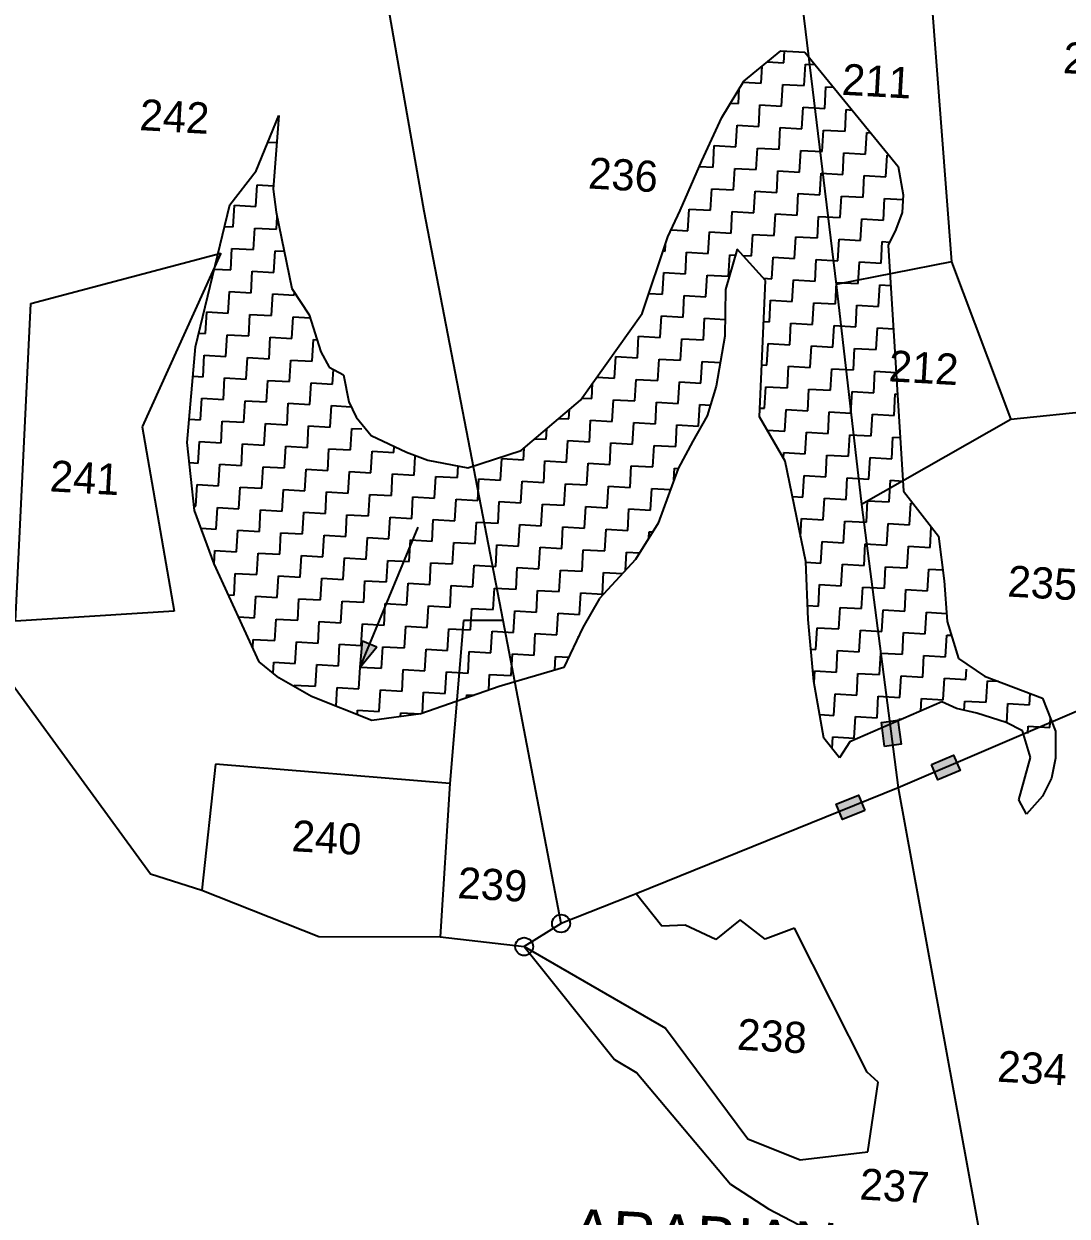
# Model space of a CAD drawing. Header units: metres. Extents: x 284689 to 287152, y 2012663 to 2015676.
# Drawn here: x 285424.8 to 285732.7, y 2013857.9 to 2014210 of the extents above; entities that cross this region are included whole.
import ezdxf
from ezdxf.enums import TextEntityAlignment as Align

# ---------------------------------------------------------------- set-up
doc = ezdxf.new("R2010")
doc.units = ezdxf.units.M
doc.header["$MEASUREMENT"] = 0
for name, color, linetype in [('POLY_HATCH', 12, 'Continuous'), ('POLY_PARCEL', 6, 'Continuous'), ('TEXT_MAPOUT', 7, 'Continuous'), ('TEXT_PARCEL', 7, 'Continuous'), ('V_BOUND_LINE', 7, 'Continuous')]:
    doc.layers.add(name, color=color, linetype=linetype)
doc.styles.get("Standard").update_dxf_attribs({"font": 'arial.ttf'})
doc.styles.add('TEXT_MAP', font='')
doc.styles.get('TEXT_MAP').set_extended_font_data('Kruti Dev 050')

msp = doc.modelspace()

# ---------------------------------------------------------------- hatches: boundary and pattern name
h = msp.add_hatch(color=256)
h.paths.add_polyline_path([(285526.85, 2014026.89), (285524.75, 2014027.76), (285524, 2014020.03)])
h.paths.add_polyline_path([(285524, 2014020.03), (285528.94, 2014026.02), (285526.85, 2014026.89)])
for points in [[(285682.78, 2014004.32), (285677.9, 2014003.68), (285678.82, 2013996.63), (285683.69, 2013997.27)], [(285701.13, 2013989.5), (285699.19, 2013994.02), (285692.66, 2013991.22), (285694.6, 2013986.7)], [(285664.54, 2013979.58), (285666.38, 2013975.02), (285672.97, 2013977.69), (285671.13, 2013982.25)]]:
    msp.add_hatch(color=256).paths.add_polyline_path(points)

# ---------------------------------------------------------------- linework, layer by layer
for points in [[(285524, 2014020.03), (285541.15, 2014061.36)], [(285524, 2014020.03), (285524.75, 2014027.76)], [(285524, 2014020.03), (285528.94, 2014026.02)], [(285524.75, 2014027.76), (285528.94, 2014026.02)]]:
    msp.add_lwpolyline(points)
for points in [[(285678.82, 2013996.63), (285677.9, 2014003.68), (285682.78, 2014004.32), (285683.69, 2013997.27)], [(285692.66, 2013991.22), (285699.19, 2013994.02), (285701.13, 2013989.5), (285694.6, 2013986.7)], [(285672.97, 2013977.69), (285666.38, 2013975.02), (285664.54, 2013979.58), (285671.13, 2013982.25)]]:
    msp.add_lwpolyline(points, close=True)
for centre in [(285583.35, 2013944.31), (285572.44, 2013937.49)]:
    msp.add_circle(centre, 2.65)
at = {"layer": 'POLY_HATCH'}
for p, q in [((285637.33, 2014193.08), (285648.17, 2014202)), ((285648.17, 2014202), (285655.3, 2014201.6)), ((285655.3, 2014201.6), (285682.82, 2014167.87)), ((285630.76, 2014182.32), (285637.33, 2014193.08)), ((285493.29, 2014166.56), (285500.01, 2014182.92)), ((285500.01, 2014182.92), (285498.39, 2014161.16)), ((285624.88, 2014169.54), (285630.76, 2014182.32)), ((285618.48, 2014154.81), (285624.88, 2014169.54)), ((285682.82, 2014167.87), (285684.34, 2014159.45)), ((285485.54, 2014156.51), (285493.29, 2014166.56)), ((285498.39, 2014161.16), (285499.2, 2014154.36)), ((285475.45, 2014114.55), (285485.54, 2014156.51)), ((285684.34, 2014159.45), (285684.05, 2014154.3)), ((285499.2, 2014154.36), (285503.9, 2014131.85)), ((285614.87, 2014147.06), (285618.48, 2014154.81)), ((285684.05, 2014154.3), (285682.17, 2014149.24)), ((285682.17, 2014149.24), (285679.92, 2014144.6)), ((285607.24, 2014124.45), (285614.87, 2014147.06)), ((285635.32, 2014143.45), (285631.88, 2014131.5)), ((285643.64, 2014134.15), (285635.32, 2014143.45)), ((285679.92, 2014144.6), (285684.39, 2014071.97)), ((285503.9, 2014131.85), (285509.02, 2014124.01)), ((285631.88, 2014131.5), (285631.66, 2014117.71)), ((285641.93, 2014093.94), (285643.64, 2014134.15)), ((285589.1, 2014098.85), (285607.24, 2014124.45)), ((285509.02, 2014124.01), (285512.38, 2014113.1)), ((285631.66, 2014117.71), (285629.17, 2014102.94)), ((285472.97, 2014086.32), (285475.45, 2014114.55)), ((285512.38, 2014113.1), (285514.91, 2014108.59)), ((285514.91, 2014108.59), (285519.16, 2014106.36)), ((285519.16, 2014106.36), (285520.7, 2014098.33)), ((285629.17, 2014102.94), (285626.47, 2014094.25)), ((285520.7, 2014098.33), (285522.83, 2014093.84)), ((285571.57, 2014083.95), (285589.1, 2014098.85)), ((285522.83, 2014093.84), (285527.3, 2014088.42)), ((285626.47, 2014094.25), (285622.19, 2014086.76)), ((285649.48, 2014080.81), (285641.93, 2014093.94)), ((285475.16, 2014066.31), (285472.97, 2014086.32)), ((285527.3, 2014088.42), (285537.75, 2014083.47)), ((285622.19, 2014086.76), (285617.87, 2014078.72)), ((285537.75, 2014083.47), (285543.98, 2014081.13)), ((285555.78, 2014078.88), (285571.57, 2014083.95)), ((285543.98, 2014081.13), (285555.78, 2014078.88)), ((285617.87, 2014078.72), (285611.98, 2014062.49)), ((285655.55, 2014051.2), (285649.48, 2014080.81)), ((285684.39, 2014071.97), (285694.77, 2014058.67)), ((285480.9, 2014050.53), (285475.16, 2014066.31)), ((285611.98, 2014062.49), (285605.3, 2014051.82)), ((285694.77, 2014058.67), (285696.41, 2014045.47)), ((285494.2, 2014021.62), (285480.9, 2014050.53)), ((285605.3, 2014051.82), (285594.71, 2014040.27)), ((285656.24, 2014034.05), (285655.55, 2014051.2)), ((285696.41, 2014045.47), (285697.33, 2014033.5)), ((285594.71, 2014040.27), (285589.8, 2014031.71)), ((285657.98, 2014015.73), (285656.24, 2014034.05)), ((285697.33, 2014033.5), (285700.69, 2014022.59)), ((285589.8, 2014031.71), (285584.17, 2014019.88)), ((285700.69, 2014022.59), (285708.35, 2014017.39)), ((285500.01, 2014016.88), (285494.2, 2014021.62)), ((285584.17, 2014019.88), (285565.07, 2014014.32)), ((285509.64, 2014011.36), (285500.01, 2014016.88)), ((285660.9, 2013999), (285657.98, 2014015.73)), ((285708.35, 2014017.39), (285725.48, 2014010.87)), ((285565.07, 2014014.32), (285541.96, 2014006.23)), ((285527.48, 2014004.29), (285509.64, 2014011.36)), ((285695.77, 2014009.74), (285668.59, 2013998.01)), ((285700.08, 2014007.84), (285695.77, 2014009.74)), ((285725.48, 2014010.87), (285729.3, 2014001.12)), ((285541.96, 2014006.23), (285527.48, 2014004.29)), ((285706.08, 2014006.4), (285700.08, 2014007.84)), ((285714.77, 2014003.7), (285706.08, 2014006.4)), ((285719.6, 2014001.22), (285714.77, 2014003.7)), ((285721.92, 2013993.36), (285719.6, 2014001.22)), ((285665.55, 2013993.21), (285660.9, 2013999)), ((285668.59, 2013998.01), (285665.55, 2013993.21)), ((285729.3, 2014001.12), (285729.25, 2013993.17)), ((285718.46, 2013980.85), (285721.92, 2013993.36)), ((285729.25, 2013993.17), (285728.13, 2013987.28)), ((285728.13, 2013987.28), (285725.44, 2013981.87)), ((285720.77, 2013976.57), (285718.46, 2013980.85)), ((285725.44, 2013981.87), (285720.77, 2013976.57))]:
    msp.add_line(p, q, dxfattribs=at)
at = {"layer": 'POLY_HATCH', "linetype": 'Continuous'}
for p, q in [((285649.14, 2014198.45), (285649.33, 2014201.94)), ((285644.2, 2014198.73), (285649.14, 2014198.45)), ((285642.4, 2014192.44), (285642.69, 2014197.49)), ((285655.15, 2014191.72), (285655.51, 2014198.1)), ((285655.51, 2014198.1), (285658.29, 2014197.94)), ((285637.12, 2014192.73), (285642.4, 2014192.44)), ((285648.42, 2014185.7), (285648.78, 2014192.08)), ((285648.78, 2014192.08), (285655.15, 2014191.72)), ((285661.17, 2014184.99), (285661.53, 2014191.36)), ((285661.53, 2014191.36), (285663.76, 2014191.24)), ((285635.67, 2014186.42), (285635.91, 2014190.76)), ((285633.35, 2014186.55), (285635.67, 2014186.42)), ((285641.69, 2014179.69), (285642.05, 2014186.06)), ((285642.05, 2014186.06), (285648.42, 2014185.7)), ((285654.44, 2014178.97), (285654.8, 2014185.35)), ((285654.8, 2014185.35), (285661.17, 2014184.99)), ((285667.19, 2014178.25), (285667.54, 2014184.63)), ((285667.54, 2014184.63), (285669.23, 2014184.53)), ((285634.95, 2014173.67), (285635.31, 2014180.05)), ((285635.31, 2014180.05), (285641.69, 2014179.69)), ((285647.7, 2014172.95), (285648.06, 2014179.33)), ((285648.06, 2014179.33), (285654.44, 2014178.97)), ((285660.45, 2014172.24), (285660.81, 2014178.61)), ((285660.81, 2014178.61), (285667.19, 2014178.25)), ((285673.2, 2014171.52), (285673.56, 2014177.9)), ((285673.56, 2014177.9), (285674.7, 2014177.83)), ((285496.77, 2014175.04), (285499.41, 2014174.89)), ((285628.22, 2014167.65), (285628.58, 2014174.03)), ((285628.58, 2014174.03), (285634.95, 2014173.67)), ((285640.97, 2014166.94), (285641.33, 2014173.31)), ((285641.33, 2014173.31), (285647.7, 2014172.95)), ((285653.72, 2014166.22), (285654.08, 2014172.6)), ((285654.08, 2014172.6), (285660.45, 2014172.24)), ((285666.47, 2014165.5), (285666.83, 2014171.88)), ((285666.83, 2014171.88), (285673.2, 2014171.52)), ((285679.22, 2014164.79), (285679.58, 2014171.16)), ((285679.58, 2014171.16), (285680.17, 2014171.13)), ((285624.16, 2014167.88), (285628.22, 2014167.65)), ((285634.24, 2014160.92), (285634.6, 2014167.3)), ((285634.6, 2014167.3), (285640.97, 2014166.94)), ((285646.99, 2014160.2), (285647.35, 2014166.58)), ((285647.35, 2014166.58), (285653.72, 2014166.22)), ((285659.74, 2014159.49), (285660.09, 2014165.86)), ((285660.09, 2014165.86), (285666.47, 2014165.5)), ((285672.49, 2014158.77), (285672.84, 2014165.15)), ((285672.84, 2014165.15), (285679.22, 2014164.79)), ((285493.28, 2014156.06), (285493.63, 2014162.43)), ((285493.63, 2014162.43), (285498.46, 2014162.16)), ((285621.45, 2014161.64), (285621.49, 2014161.64)), ((285621.49, 2014161.64), (285621.49, 2014161.74)), ((285627.5, 2014154.91), (285627.86, 2014161.28)), ((285627.86, 2014161.28), (285634.24, 2014160.92)), ((285640.25, 2014154.19), (285640.61, 2014160.56)), ((285640.61, 2014160.56), (285646.99, 2014160.2)), ((285653, 2014153.47), (285653.36, 2014159.85)), ((285653.36, 2014159.85), (285659.74, 2014159.49)), ((285486.54, 2014150.04), (285486.9, 2014156.41)), ((285486.9, 2014156.41), (285493.28, 2014156.06)), ((285665.75, 2014152.76), (285666.11, 2014159.13)), ((285666.11, 2014159.13), (285672.49, 2014158.77)), ((285678.5, 2014152.04), (285678.86, 2014158.41)), ((285678.86, 2014158.41), (285684.26, 2014158.11)), ((285499.29, 2014149.32), (285499.5, 2014152.95)), ((285620.77, 2014148.89), (285621.13, 2014155.26)), ((285621.13, 2014155.26), (285627.5, 2014154.91)), ((285633.52, 2014148.17), (285633.88, 2014154.55)), ((285633.88, 2014154.55), (285640.25, 2014154.19)), ((285646.27, 2014147.46), (285646.63, 2014153.83)), ((285646.63, 2014153.83), (285653, 2014153.47)), ((285659.02, 2014146.74), (285659.38, 2014153.11)), ((285659.38, 2014153.11), (285665.75, 2014152.76)), ((285484.02, 2014150.18), (285486.54, 2014150.04)), ((285492.56, 2014143.31), (285492.92, 2014149.68)), ((285492.92, 2014149.68), (285499.29, 2014149.32)), ((285616.03, 2014149.15), (285620.77, 2014148.89)), ((285671.77, 2014146.02), (285672.13, 2014152.4)), ((285672.13, 2014152.4), (285678.5, 2014152.04)), ((285626.79, 2014142.16), (285627.15, 2014148.53)), ((285627.15, 2014148.53), (285633.52, 2014148.17)), ((285639.54, 2014141.44), (285639.9, 2014147.81)), ((285639.9, 2014147.81), (285646.27, 2014147.46)), ((285652.29, 2014140.72), (285652.65, 2014147.1)), ((285652.65, 2014147.1), (285659.02, 2014146.74)), ((285665.04, 2014140.01), (285665.39, 2014146.38)), ((285665.39, 2014146.38), (285671.77, 2014146.02)), ((285677.79, 2014139.29), (285678.14, 2014145.66)), ((285678.14, 2014145.66), (285680.38, 2014145.54)), ((285485.83, 2014137.29), (285486.18, 2014143.66)), ((285486.18, 2014143.66), (285492.56, 2014143.31)), ((285498.58, 2014136.57), (285498.93, 2014142.95)), ((285498.93, 2014142.95), (285501.61, 2014142.8)), ((285613.46, 2014142.9), (285614.04, 2014142.87)), ((285614.04, 2014142.87), (285614.15, 2014144.81)), ((285620.05, 2014136.14), (285620.41, 2014142.51)), ((285620.41, 2014142.51), (285626.79, 2014142.16)), ((285632.8, 2014135.42), (285633.16, 2014141.8)), ((285633.16, 2014141.8), (285634.82, 2014141.7)), ((285636.99, 2014141.58), (285639.54, 2014141.44)), ((285645.55, 2014134.71), (285645.91, 2014141.08)), ((285645.91, 2014141.08), (285652.29, 2014140.72)), ((285658.3, 2014133.99), (285658.66, 2014140.36)), ((285658.66, 2014140.36), (285665.04, 2014140.01)), ((285671.05, 2014133.27), (285671.41, 2014139.65)), ((285671.41, 2014139.65), (285677.79, 2014139.29)), ((285480.98, 2014137.56), (285485.83, 2014137.29)), ((285491.84, 2014130.56), (285492.2, 2014136.93)), ((285492.2, 2014136.93), (285498.58, 2014136.57)), ((285613.32, 2014130.12), (285613.68, 2014136.5)), ((285613.68, 2014136.5), (285620.05, 2014136.14)), ((285626.07, 2014129.41), (285626.43, 2014135.78)), ((285626.43, 2014135.78), (285632.8, 2014135.42)), ((285643.01, 2014134.85), (285645.55, 2014134.71)), ((285651.57, 2014127.97), (285651.93, 2014134.35)), ((285651.93, 2014134.35), (285658.3, 2014133.99)), ((285664.32, 2014127.26), (285664.68, 2014133.63)), ((285664.68, 2014133.63), (285671.05, 2014133.27)), ((285677.07, 2014126.54), (285677.43, 2014132.91)), ((285677.43, 2014132.91), (285680.65, 2014132.73)), ((285485.11, 2014124.54), (285485.47, 2014130.91)), ((285485.47, 2014130.91), (285491.84, 2014130.56)), ((285497.86, 2014123.82), (285498.22, 2014130.2)), ((285498.22, 2014130.2), (285504.59, 2014129.84)), ((285504.59, 2014129.84), (285504.64, 2014130.71)), ((285609.23, 2014130.35), (285613.32, 2014130.12)), ((285619.34, 2014123.39), (285619.7, 2014129.76)), ((285619.7, 2014129.76), (285626.07, 2014129.41)), ((285644.84, 2014121.96), (285645.2, 2014128.33)), ((285645.2, 2014128.33), (285651.57, 2014127.97)), ((285478.38, 2014118.52), (285478.73, 2014124.9)), ((285478.73, 2014124.9), (285485.11, 2014124.54)), ((285657.59, 2014121.24), (285657.94, 2014127.61)), ((285657.94, 2014127.61), (285664.32, 2014127.26)), ((285670.34, 2014120.52), (285670.69, 2014126.9)), ((285670.69, 2014126.9), (285677.07, 2014126.54)), ((285491.13, 2014117.81), (285491.48, 2014124.18)), ((285491.48, 2014124.18), (285497.86, 2014123.82)), ((285503.87, 2014117.09), (285504.23, 2014123.46)), ((285504.23, 2014123.46), (285509.28, 2014123.18)), ((285612.6, 2014117.37), (285612.96, 2014123.75)), ((285612.96, 2014123.75), (285619.34, 2014123.39)), ((285625.35, 2014116.66), (285625.71, 2014123.03)), ((285625.71, 2014123.03), (285631.74, 2014122.69)), ((285643.12, 2014122.05), (285644.84, 2014121.96)), ((285650.85, 2014115.22), (285651.21, 2014121.6)), ((285651.21, 2014121.6), (285657.59, 2014121.24)), ((285476.43, 2014118.63), (285478.38, 2014118.52)), ((285484.39, 2014111.79), (285484.75, 2014118.16)), ((285484.75, 2014118.16), (285491.13, 2014117.81)), ((285497.14, 2014111.07), (285497.5, 2014117.45)), ((285497.5, 2014117.45), (285503.87, 2014117.09)), ((285605.87, 2014111.36), (285606.23, 2014117.73)), ((285606.23, 2014117.73), (285612.6, 2014117.37)), ((285663.6, 2014114.51), (285663.96, 2014120.88)), ((285663.96, 2014120.88), (285670.34, 2014120.52)), ((285676.35, 2014113.79), (285676.71, 2014120.16)), ((285676.71, 2014120.16), (285681.44, 2014119.9)), ((285509.89, 2014110.36), (285510.25, 2014116.73)), ((285510.25, 2014116.73), (285511.28, 2014116.67)), ((285618.62, 2014110.64), (285618.98, 2014117.01)), ((285618.98, 2014117.01), (285625.35, 2014116.66)), ((285644.12, 2014109.21), (285644.48, 2014115.58)), ((285644.48, 2014115.58), (285650.85, 2014115.22)), ((285656.87, 2014108.49), (285657.23, 2014114.86)), ((285657.23, 2014114.86), (285663.6, 2014114.51)), ((285669.62, 2014107.77), (285669.98, 2014114.15)), ((285669.98, 2014114.15), (285676.35, 2014113.79)), ((285477.66, 2014105.77), (285478.02, 2014112.15)), ((285478.02, 2014112.15), (285484.39, 2014111.79)), ((285490.41, 2014105.06), (285490.77, 2014111.43)), ((285490.77, 2014111.43), (285497.14, 2014111.07)), ((285503.16, 2014104.34), (285503.52, 2014110.71)), ((285503.52, 2014110.71), (285509.89, 2014110.36)), ((285599.14, 2014105.34), (285599.5, 2014111.71)), ((285599.5, 2014111.71), (285605.87, 2014111.36)), ((285611.89, 2014104.62), (285612.25, 2014111)), ((285612.25, 2014111), (285618.62, 2014110.64)), ((285515.91, 2014103.62), (285516.15, 2014107.9)), ((285624.64, 2014103.91), (285625, 2014110.28)), ((285625, 2014110.28), (285630.36, 2014109.98)), ((285642.58, 2014109.29), (285644.12, 2014109.21)), ((285650.14, 2014102.47), (285650.5, 2014108.85)), ((285650.5, 2014108.85), (285656.87, 2014108.49)), ((285662.89, 2014101.76), (285663.24, 2014108.13)), ((285663.24, 2014108.13), (285669.62, 2014107.77)), ((285675.64, 2014101.04), (285675.99, 2014107.41)), ((285675.99, 2014107.41), (285682.23, 2014107.06)), ((285474.69, 2014105.94), (285477.66, 2014105.77)), ((285483.68, 2014099.04), (285484.03, 2014105.42)), ((285484.03, 2014105.42), (285490.41, 2014105.06)), ((285496.43, 2014098.32), (285496.78, 2014104.7)), ((285496.78, 2014104.7), (285503.16, 2014104.34)), ((285509.17, 2014097.61), (285509.53, 2014103.98)), ((285509.53, 2014103.98), (285515.91, 2014103.62)), ((285592.41, 2014099.32), (285592.66, 2014103.88)), ((285593.91, 2014105.63), (285599.14, 2014105.34)), ((285605.15, 2014098.61), (285605.51, 2014104.98)), ((285605.51, 2014104.98), (285611.89, 2014104.62)), ((285617.9, 2014097.89), (285618.26, 2014104.27)), ((285618.26, 2014104.27), (285624.64, 2014103.91)), ((285643.4, 2014096.46), (285643.76, 2014102.83)), ((285643.76, 2014102.83), (285650.14, 2014102.47)), ((285656.15, 2014095.74), (285656.51, 2014102.12)), ((285656.51, 2014102.12), (285662.89, 2014101.76)), ((285668.9, 2014095.02), (285669.26, 2014101.4)), ((285669.26, 2014101.4), (285675.64, 2014101.04)), ((285681.65, 2014094.31), (285682.01, 2014100.68)), ((285682.01, 2014100.68), (285682.63, 2014100.65)), ((285476.94, 2014093.02), (285477.3, 2014099.4)), ((285477.3, 2014099.4), (285483.68, 2014099.04)), ((285489.69, 2014092.31), (285490.05, 2014098.68)), ((285490.05, 2014098.68), (285496.43, 2014098.32)), ((285502.44, 2014091.59), (285502.8, 2014097.97)), ((285502.8, 2014097.97), (285509.17, 2014097.61)), ((285515.19, 2014090.87), (285515.55, 2014097.25)), ((285515.55, 2014097.25), (285521.37, 2014096.92)), ((285589.55, 2014099.48), (285592.41, 2014099.32)), ((285598.42, 2014092.59), (285598.78, 2014098.97)), ((285598.78, 2014098.97), (285605.15, 2014098.61)), ((285611.17, 2014091.87), (285611.53, 2014098.25)), ((285611.53, 2014098.25), (285617.9, 2014097.89)), ((285623.92, 2014091.16), (285624.28, 2014097.53)), ((285624.28, 2014097.53), (285627.44, 2014097.35)), ((285642.04, 2014096.53), (285643.4, 2014096.46)), ((285473.57, 2014093.21), (285476.94, 2014093.02)), ((285582.77, 2014093.47), (285585.67, 2014093.31)), ((285585.67, 2014093.31), (285585.83, 2014096.07)), ((285591.69, 2014086.57), (285592.05, 2014092.95)), ((285592.05, 2014092.95), (285598.42, 2014092.59)), ((285649.42, 2014089.72), (285649.78, 2014096.1)), ((285649.78, 2014096.1), (285656.15, 2014095.74)), ((285662.17, 2014089.01), (285662.53, 2014095.38)), ((285662.53, 2014095.38), (285668.9, 2014095.02)), ((285674.92, 2014088.29), (285675.28, 2014094.67)), ((285675.28, 2014094.67), (285681.65, 2014094.31)), ((285482.96, 2014086.29), (285483.32, 2014092.67)), ((285483.32, 2014092.67), (285489.69, 2014092.31)), ((285495.71, 2014085.57), (285496.07, 2014091.95)), ((285496.07, 2014091.95), (285502.44, 2014091.59)), ((285508.46, 2014084.86), (285508.82, 2014091.23)), ((285508.82, 2014091.23), (285515.19, 2014090.87)), ((285521.21, 2014084.14), (285521.57, 2014090.52)), ((285521.57, 2014090.52), (285524.49, 2014090.35)), ((285578.94, 2014087.29), (285579.11, 2014090.36)), ((285604.44, 2014085.86), (285604.8, 2014092.23)), ((285604.8, 2014092.23), (285611.17, 2014091.87)), ((285617.19, 2014085.14), (285617.55, 2014091.52)), ((285617.55, 2014091.52), (285623.92, 2014091.16)), ((285644.18, 2014090.02), (285649.42, 2014089.72)), ((285655.44, 2014082.99), (285655.79, 2014089.37)), ((285655.79, 2014089.37), (285662.17, 2014089.01)), ((285476.23, 2014080.27), (285476.58, 2014086.65)), ((285476.58, 2014086.65), (285482.96, 2014086.29)), ((285488.98, 2014079.56), (285489.33, 2014085.93)), ((285489.33, 2014085.93), (285495.71, 2014085.57)), ((285575.71, 2014087.47), (285578.94, 2014087.29)), ((285584.96, 2014080.56), (285585.31, 2014086.93)), ((285585.31, 2014086.93), (285591.69, 2014086.57)), ((285597.71, 2014079.84), (285598.06, 2014086.22)), ((285598.06, 2014086.22), (285604.44, 2014085.86)), ((285668.19, 2014082.27), (285668.54, 2014088.65)), ((285668.54, 2014088.65), (285674.92, 2014088.29)), ((285680.94, 2014081.56), (285681.29, 2014087.93)), ((285681.29, 2014087.93), (285683.41, 2014087.81)), ((285501.72, 2014078.84), (285502.08, 2014085.22)), ((285502.08, 2014085.22), (285508.46, 2014084.86)), ((285514.47, 2014078.12), (285514.83, 2014084.5)), ((285514.83, 2014084.5), (285521.21, 2014084.14)), ((285527.22, 2014077.41), (285527.58, 2014083.78)), ((285527.58, 2014083.78), (285533.96, 2014083.42)), ((285533.96, 2014083.42), (285534.06, 2014085.22)), ((285539.97, 2014076.69), (285540.29, 2014082.26)), ((285572.21, 2014081.27), (285572.4, 2014084.65)), ((285610.45, 2014079.12), (285610.81, 2014085.5)), ((285610.81, 2014085.5), (285617.19, 2014085.14)), ((285648.97, 2014081.7), (285649.06, 2014083.35)), ((285649.06, 2014083.35), (285655.44, 2014082.99)), ((285661.45, 2014076.26), (285661.81, 2014082.63)), ((285661.81, 2014082.63), (285668.19, 2014082.27)), ((285473.61, 2014080.42), (285476.23, 2014080.27)), ((285482.24, 2014073.54), (285482.6, 2014079.92)), ((285482.6, 2014079.92), (285488.98, 2014079.56)), ((285494.99, 2014072.82), (285495.35, 2014079.2)), ((285495.35, 2014079.2), (285501.72, 2014078.84)), ((285552.72, 2014075.97), (285552.92, 2014079.42)), ((285565.47, 2014075.26), (285565.83, 2014081.63)), ((285565.83, 2014081.63), (285572.21, 2014081.27)), ((285578.22, 2014074.54), (285578.58, 2014080.92)), ((285578.58, 2014080.92), (285584.96, 2014080.56)), ((285590.97, 2014073.82), (285591.33, 2014080.2)), ((285591.33, 2014080.2), (285597.71, 2014079.84)), ((285603.72, 2014073.11), (285604.08, 2014079.48)), ((285604.08, 2014079.48), (285610.45, 2014079.12)), ((285616.64, 2014075.33), (285616.83, 2014078.77)), ((285616.83, 2014078.77), (285617.86, 2014078.71)), ((285674.2, 2014075.54), (285674.56, 2014081.92)), ((285674.56, 2014081.92), (285680.94, 2014081.56)), ((285507.74, 2014072.11), (285508.1, 2014078.48)), ((285508.1, 2014078.48), (285514.47, 2014078.12)), ((285520.49, 2014071.39), (285520.85, 2014077.77)), ((285520.85, 2014077.77), (285527.22, 2014077.41)), ((285533.24, 2014070.67), (285533.6, 2014077.05)), ((285533.6, 2014077.05), (285539.97, 2014076.69)), ((285545.99, 2014069.96), (285546.35, 2014076.33)), ((285546.35, 2014076.33), (285552.72, 2014075.97)), ((285558.74, 2014069.24), (285559.1, 2014075.62)), ((285559.1, 2014075.62), (285565.47, 2014075.26)), ((285654.72, 2014070.24), (285655.08, 2014076.62)), ((285655.08, 2014076.62), (285661.45, 2014076.26)), ((285667.47, 2014069.52), (285667.83, 2014075.9)), ((285667.83, 2014075.9), (285674.2, 2014075.54)), ((285680.22, 2014068.81), (285680.58, 2014075.18)), ((285680.58, 2014075.18), (285684.2, 2014074.98)), ((285475.51, 2014067.52), (285475.87, 2014073.9)), ((285475.87, 2014073.9), (285482.24, 2014073.54)), ((285488.26, 2014066.81), (285488.62, 2014073.18)), ((285488.62, 2014073.18), (285494.99, 2014072.82)), ((285501.01, 2014066.09), (285501.37, 2014072.47)), ((285501.37, 2014072.47), (285507.74, 2014072.11)), ((285513.76, 2014065.37), (285514.12, 2014071.75)), ((285514.12, 2014071.75), (285520.49, 2014071.39)), ((285571.49, 2014068.52), (285571.85, 2014074.9)), ((285571.85, 2014074.9), (285578.22, 2014074.54)), ((285584.24, 2014067.81), (285584.6, 2014074.18)), ((285584.6, 2014074.18), (285590.97, 2014073.82)), ((285596.99, 2014067.09), (285597.35, 2014073.47)), ((285597.35, 2014073.47), (285603.72, 2014073.11)), ((285609.74, 2014066.37), (285610.1, 2014072.75)), ((285610.1, 2014072.75), (285615.59, 2014072.44)), ((285526.51, 2014064.66), (285526.87, 2014071.03)), ((285526.87, 2014071.03), (285533.24, 2014070.67)), ((285539.26, 2014063.94), (285539.62, 2014070.32)), ((285539.62, 2014070.32), (285545.99, 2014069.96)), ((285552.01, 2014063.22), (285552.36, 2014069.6)), ((285552.36, 2014069.6), (285558.74, 2014069.24)), ((285564.76, 2014062.51), (285565.11, 2014068.88)), ((285565.11, 2014068.88), (285571.49, 2014068.52)), ((285577.51, 2014061.79), (285577.86, 2014068.17)), ((285577.86, 2014068.17), (285584.24, 2014067.81)), ((285651.61, 2014070.42), (285654.72, 2014070.24)), ((285660.74, 2014063.51), (285661.09, 2014069.88)), ((285661.09, 2014069.88), (285667.47, 2014069.52)), ((285673.49, 2014062.79), (285673.84, 2014069.17)), ((285673.84, 2014069.17), (285680.22, 2014068.81)), ((285686.24, 2014062.07), (285686.59, 2014068.45)), ((285686.59, 2014068.45), (285687.16, 2014068.42)), ((285475.02, 2014067.55), (285475.51, 2014067.52)), ((285481.53, 2014060.79), (285481.88, 2014067.17)), ((285481.88, 2014067.17), (285488.26, 2014066.81)), ((285494.28, 2014060.07), (285494.63, 2014066.45)), ((285494.63, 2014066.45), (285501.01, 2014066.09)), ((285507.02, 2014059.36), (285507.38, 2014065.73)), ((285507.38, 2014065.73), (285513.76, 2014065.37)), ((285519.77, 2014058.64), (285520.13, 2014065.02)), ((285520.13, 2014065.02), (285526.51, 2014064.66)), ((285590.26, 2014061.07), (285590.61, 2014067.45)), ((285590.61, 2014067.45), (285596.99, 2014067.09)), ((285603, 2014060.36), (285603.36, 2014066.73)), ((285603.36, 2014066.73), (285609.74, 2014066.37)), ((285532.52, 2014057.92), (285532.88, 2014064.3)), ((285532.88, 2014064.3), (285539.26, 2014063.94)), ((285545.27, 2014057.21), (285545.63, 2014063.58)), ((285545.63, 2014063.58), (285552.01, 2014063.22)), ((285558.02, 2014056.49), (285558.38, 2014062.87)), ((285558.38, 2014062.87), (285564.76, 2014062.51)), ((285570.77, 2014055.78), (285571.13, 2014062.15)), ((285571.13, 2014062.15), (285577.51, 2014061.79)), ((285583.52, 2014055.06), (285583.88, 2014061.43)), ((285583.88, 2014061.43), (285590.26, 2014061.07)), ((285654.06, 2014058.48), (285654.36, 2014063.87)), ((285654.36, 2014063.87), (285660.74, 2014063.51)), ((285666.75, 2014056.77), (285667.11, 2014063.15)), ((285667.11, 2014063.15), (285673.49, 2014062.79)), ((285679.5, 2014056.06), (285679.86, 2014062.43)), ((285679.86, 2014062.43), (285686.24, 2014062.07)), ((285692.25, 2014055.34), (285692.6, 2014061.46)), ((285477.08, 2014061.04), (285481.53, 2014060.79)), ((285487.54, 2014054.06), (285487.9, 2014060.43)), ((285487.9, 2014060.43), (285494.28, 2014060.07)), ((285500.29, 2014053.34), (285500.65, 2014059.72)), ((285500.65, 2014059.72), (285507.02, 2014059.36)), ((285513.04, 2014052.63), (285513.4, 2014059)), ((285513.4, 2014059), (285519.77, 2014058.64)), ((285525.79, 2014051.91), (285526.15, 2014058.28)), ((285526.15, 2014058.28), (285532.52, 2014057.92)), ((285538.54, 2014051.19), (285538.9, 2014057.57)), ((285538.9, 2014057.57), (285545.27, 2014057.21)), ((285596.27, 2014054.34), (285596.63, 2014060.72)), ((285596.63, 2014060.72), (285603, 2014060.36)), ((285609.28, 2014058.17), (285609.38, 2014060)), ((285609.38, 2014060), (285610.39, 2014059.94)), ((285480.94, 2014050.44), (285481.17, 2014054.42)), ((285481.17, 2014054.42), (285487.54, 2014054.06)), ((285551.29, 2014050.48), (285551.65, 2014056.85)), ((285551.65, 2014056.85), (285558.02, 2014056.49)), ((285564.04, 2014049.76), (285564.4, 2014056.13)), ((285564.4, 2014056.13), (285570.77, 2014055.78)), ((285576.79, 2014049.04), (285577.15, 2014055.42)), ((285577.15, 2014055.42), (285583.52, 2014055.06)), ((285589.54, 2014048.33), (285589.9, 2014054.7)), ((285589.9, 2014054.7), (285596.27, 2014054.34)), ((285660.02, 2014050.76), (285660.38, 2014057.13)), ((285660.38, 2014057.13), (285666.75, 2014056.77)), ((285672.77, 2014050.04), (285673.13, 2014056.42)), ((285673.13, 2014056.42), (285679.5, 2014056.06)), ((285685.52, 2014049.33), (285685.88, 2014055.7)), ((285685.88, 2014055.7), (285692.25, 2014055.34)), ((285493.56, 2014047.33), (285493.92, 2014053.7)), ((285493.92, 2014053.7), (285500.29, 2014053.34)), ((285506.31, 2014046.61), (285506.67, 2014052.98)), ((285506.67, 2014052.98), (285513.04, 2014052.63)), ((285519.06, 2014045.89), (285519.42, 2014052.27)), ((285519.42, 2014052.27), (285525.79, 2014051.91)), ((285531.81, 2014045.18), (285532.17, 2014051.55)), ((285532.17, 2014051.55), (285538.54, 2014051.19)), ((285544.56, 2014044.46), (285544.92, 2014050.83)), ((285544.92, 2014050.83), (285551.29, 2014050.48)), ((285602.34, 2014048.59), (285602.65, 2014053.98)), ((285602.65, 2014053.98), (285606.52, 2014053.77)), ((285655.56, 2014051.01), (285660.02, 2014050.76)), ((285486.83, 2014041.31), (285487.18, 2014047.68)), ((285487.18, 2014047.68), (285493.56, 2014047.33)), ((285499.57, 2014040.59), (285499.93, 2014046.97)), ((285499.93, 2014046.97), (285506.31, 2014046.61)), ((285557.31, 2014043.74), (285557.66, 2014050.12)), ((285557.66, 2014050.12), (285564.04, 2014049.76)), ((285570.06, 2014043.03), (285570.41, 2014049.4)), ((285570.41, 2014049.4), (285576.79, 2014049.04)), ((285582.81, 2014042.31), (285583.16, 2014048.68)), ((285583.16, 2014048.68), (285589.54, 2014048.33)), ((285595.56, 2014041.59), (285595.91, 2014047.97)), ((285595.91, 2014047.97), (285601.48, 2014047.65)), ((285666.04, 2014044.03), (285666.39, 2014050.4)), ((285666.39, 2014050.4), (285672.77, 2014050.04)), ((285678.79, 2014043.31), (285679.14, 2014049.68)), ((285679.14, 2014049.68), (285685.52, 2014049.33)), ((285691.54, 2014042.59), (285691.89, 2014048.97)), ((285691.89, 2014048.97), (285696.01, 2014048.74)), ((285512.32, 2014039.88), (285512.68, 2014046.25)), ((285512.68, 2014046.25), (285519.06, 2014045.89)), ((285525.07, 2014039.16), (285525.43, 2014045.53)), ((285525.43, 2014045.53), (285531.81, 2014045.18)), ((285537.82, 2014038.44), (285538.18, 2014044.82)), ((285538.18, 2014044.82), (285544.56, 2014044.46)), ((285550.57, 2014037.73), (285550.93, 2014044.1)), ((285550.93, 2014044.1), (285557.31, 2014043.74)), ((285659.3, 2014038.01), (285659.66, 2014044.38)), ((285659.66, 2014044.38), (285666.04, 2014044.03)), ((285672.05, 2014037.29), (285672.41, 2014043.67)), ((285672.41, 2014043.67), (285678.79, 2014043.31)), ((285485.1, 2014041.41), (285486.83, 2014041.31)), ((285492.84, 2014034.58), (285493.2, 2014040.95)), ((285493.2, 2014040.95), (285499.57, 2014040.59)), ((285505.59, 2014033.86), (285505.95, 2014040.23)), ((285505.95, 2014040.23), (285512.32, 2014039.88)), ((285563.32, 2014037.01), (285563.68, 2014043.38)), ((285563.68, 2014043.38), (285570.06, 2014043.03)), ((285576.07, 2014036.29), (285576.43, 2014042.67)), ((285576.43, 2014042.67), (285582.81, 2014042.31)), ((285588.82, 2014035.58), (285589.18, 2014041.95)), ((285589.18, 2014041.95), (285595.56, 2014041.59)), ((285684.8, 2014036.58), (285685.16, 2014042.95)), ((285685.16, 2014042.95), (285691.54, 2014042.59)), ((285518.34, 2014033.14), (285518.7, 2014039.52)), ((285518.7, 2014039.52), (285525.07, 2014039.16)), ((285531.09, 2014032.43), (285531.45, 2014038.8)), ((285531.45, 2014038.8), (285537.82, 2014038.44)), ((285543.84, 2014031.71), (285544.2, 2014038.08)), ((285544.2, 2014038.08), (285550.57, 2014037.73)), ((285556.59, 2014030.99), (285556.95, 2014037.37)), ((285556.95, 2014037.37), (285563.32, 2014037.01)), ((285569.34, 2014030.28), (285569.7, 2014036.65)), ((285569.7, 2014036.65), (285576.07, 2014036.29)), ((285656.08, 2014038.19), (285659.3, 2014038.01)), ((285665.32, 2014031.28), (285665.68, 2014037.65)), ((285665.68, 2014037.65), (285672.05, 2014037.29)), ((285678.07, 2014030.56), (285678.43, 2014036.93)), ((285678.43, 2014036.93), (285684.8, 2014036.58)), ((285488.12, 2014034.84), (285492.84, 2014034.58)), ((285498.86, 2014027.84), (285499.22, 2014034.22)), ((285499.22, 2014034.22), (285505.59, 2014033.86)), ((285511.61, 2014027.13), (285511.97, 2014033.5)), ((285511.97, 2014033.5), (285518.34, 2014033.14)), ((285582.09, 2014029.56), (285582.45, 2014035.93)), ((285582.45, 2014035.93), (285588.82, 2014035.58)), ((285690.82, 2014029.84), (285691.18, 2014036.22)), ((285691.18, 2014036.22), (285697.15, 2014035.88)), ((285524.36, 2014026.41), (285524.72, 2014032.78)), ((285524.72, 2014032.78), (285531.09, 2014032.43)), ((285537.11, 2014025.69), (285537.47, 2014032.07)), ((285537.47, 2014032.07), (285543.84, 2014031.71)), ((285549.86, 2014024.98), (285550.21, 2014031.35)), ((285550.21, 2014031.35), (285556.59, 2014030.99)), ((285562.61, 2014024.26), (285562.96, 2014030.63)), ((285562.96, 2014030.63), (285569.34, 2014030.28)), ((285575.36, 2014023.54), (285575.71, 2014029.92)), ((285575.71, 2014029.92), (285582.09, 2014029.56)), ((285658.59, 2014025.26), (285658.94, 2014031.63)), ((285658.94, 2014031.63), (285665.32, 2014031.28)), ((285671.34, 2014024.54), (285671.69, 2014030.92)), ((285671.69, 2014030.92), (285678.07, 2014030.56)), ((285684.09, 2014023.83), (285684.44, 2014030.2)), ((285684.44, 2014030.2), (285690.82, 2014029.84)), ((285696.84, 2014023.11), (285697.19, 2014029.48)), ((285697.19, 2014029.48), (285698.59, 2014029.41)), ((285492.34, 2014025.66), (285492.48, 2014028.2)), ((285492.48, 2014028.2), (285498.86, 2014027.84)), ((285504.87, 2014021.11), (285505.23, 2014027.48)), ((285505.23, 2014027.48), (285511.61, 2014027.13)), ((285517.62, 2014020.39), (285517.98, 2014026.77)), ((285517.98, 2014026.77), (285524.36, 2014026.41)), ((285530.37, 2014019.68), (285530.73, 2014026.05)), ((285530.73, 2014026.05), (285537.11, 2014025.69)), ((285588.44, 2014028.85), (285588.46, 2014029.2)), ((285588.46, 2014029.2), (285588.61, 2014029.19)), ((285543.12, 2014018.96), (285543.48, 2014025.33)), ((285543.48, 2014025.33), (285549.86, 2014024.98)), ((285555.87, 2014018.24), (285556.23, 2014024.62)), ((285556.23, 2014024.62), (285562.61, 2014024.26)), ((285568.62, 2014017.53), (285568.98, 2014023.9)), ((285568.98, 2014023.9), (285575.36, 2014023.54)), ((285581.5, 2014019.1), (285581.73, 2014023.18)), ((285581.73, 2014023.18), (285585.64, 2014022.96)), ((285657.07, 2014025.34), (285658.59, 2014025.26)), ((285664.6, 2014018.53), (285664.96, 2014024.9)), ((285664.96, 2014024.9), (285671.34, 2014024.54)), ((285677.35, 2014017.81), (285677.71, 2014024.18)), ((285677.71, 2014024.18), (285684.09, 2014023.83)), ((285690.1, 2014017.09), (285690.46, 2014023.47)), ((285690.46, 2014023.47), (285696.84, 2014023.11)), ((285498.32, 2014018.25), (285498.5, 2014021.47)), ((285498.5, 2014021.47), (285504.87, 2014021.11)), ((285510.89, 2014014.38), (285511.25, 2014020.75)), ((285511.25, 2014020.75), (285517.62, 2014020.39)), ((285523.64, 2014013.66), (285524, 2014020.03)), ((285524, 2014020.03), (285530.37, 2014019.68)), ((285536.39, 2014012.94), (285536.75, 2014019.32)), ((285536.75, 2014019.32), (285543.12, 2014018.96)), ((285658.03, 2014015.41), (285658.23, 2014018.88)), ((285658.23, 2014018.88), (285664.6, 2014018.53)), ((285702.85, 2014016.38), (285703.02, 2014019.42)), ((285549.14, 2014012.23), (285549.5, 2014018.6)), ((285549.5, 2014018.6), (285555.87, 2014018.24)), ((285561.99, 2014013.24), (285562.25, 2014017.88)), ((285562.25, 2014017.88), (285568.62, 2014017.53)), ((285670.62, 2014011.79), (285670.98, 2014018.17)), ((285670.98, 2014018.17), (285677.35, 2014017.81)), ((285683.37, 2014011.08), (285683.73, 2014017.45)), ((285683.73, 2014017.45), (285690.1, 2014017.09)), ((285696.12, 2014010.36), (285696.48, 2014016.73)), ((285696.48, 2014016.73), (285702.85, 2014016.38)), ((285708.87, 2014009.64), (285709.23, 2014016.02)), ((285709.23, 2014016.02), (285712.43, 2014015.84)), ((285504.49, 2014014.31), (285504.52, 2014014.73)), ((285504.52, 2014014.73), (285510.89, 2014014.38)), ((285516.95, 2014008.46), (285517.27, 2014014.02)), ((285517.27, 2014014.02), (285523.64, 2014013.66)), ((285529.66, 2014006.93), (285530.02, 2014013.3)), ((285530.02, 2014013.3), (285536.39, 2014012.94)), ((285542.42, 2014006.4), (285542.77, 2014012.58)), ((285542.77, 2014012.58), (285549.14, 2014012.23)), ((285555.46, 2014010.96), (285555.51, 2014011.87)), ((285555.51, 2014011.87), (285557.7, 2014011.75)), ((285663.89, 2014005.78), (285664.24, 2014012.15)), ((285664.24, 2014012.15), (285670.62, 2014011.79)), ((285721.62, 2014008.93), (285721.81, 2014012.26)), ((285676.64, 2014005.06), (285676.99, 2014011.43)), ((285676.99, 2014011.43), (285683.37, 2014011.08)), ((285689.54, 2014007.05), (285689.74, 2014010.72)), ((285689.74, 2014010.72), (285696.12, 2014010.36)), ((285702.34, 2014007.29), (285702.49, 2014010)), ((285702.49, 2014010), (285708.87, 2014009.64)), ((285714.92, 2014003.62), (285715.24, 2014009.28)), ((285715.24, 2014009.28), (285721.62, 2014008.93)), ((285523.21, 2014005.98), (285523.28, 2014007.28)), ((285523.28, 2014007.28), (285529.66, 2014006.93)), ((285535.97, 2014005.43), (285536.03, 2014006.57)), ((285536.03, 2014006.57), (285541.96, 2014006.24)), ((285659.68, 2014006.01), (285663.89, 2014005.78)), ((285669.9, 2013999.04), (285670.26, 2014005.42)), ((285670.26, 2014005.42), (285676.64, 2014005.06)), ((285727.63, 2014002.19), (285727.79, 2014004.97)), ((285682.98, 2014004.22), (285683.01, 2014004.7)), ((285683.01, 2014004.7), (285683.97, 2014004.65)), ((285721.14, 2014000.43), (285721.26, 2014002.55)), ((285721.26, 2014002.55), (285727.63, 2014002.19)), ((285663.34, 2013995.97), (285663.53, 2013999.4)), ((285663.53, 2013999.4), (285669.9, 2013999.04))]:
    msp.add_line(p, q, dxfattribs=at)
at = {"layer": 'POLY_PARCEL'}
for p, q in [((285542.96, 2014154.65), (285506.93, 2014359.64)), ((285690.7, 2014243.04), (285698.55, 2014139.69)), ((285651.57, 2014240.06), (285664.51, 2014133.05)), ((285566.28, 2014033.77), (285542.96, 2014154.65)), ((285426.86, 2014127.35), (285482.95, 2014142.27)), ((285482.95, 2014142.27), (285459.68, 2014091)), ((285698.55, 2014139.69), (285664.51, 2014133.05)), ((285698.55, 2014139.69), (285716.07, 2014093.16)), ((285664.51, 2014133.05), (285672.03, 2014068.09)), ((285422.25, 2014033.61), (285426.86, 2014127.35)), ((285749.79, 2014096.54), (285716.07, 2014093.16)), ((285716.07, 2014093.16), (285672.03, 2014068.09)), ((285459.68, 2014091), (285469.12, 2014036.57)), ((285672.03, 2014068.09), (285682.89, 2013984.35)), ((285469.12, 2014036.57), (285422.25, 2014033.61)), ((285554.49, 2014033.82), (285550.54, 2013985.64)), ((285566.28, 2014033.77), (285554.49, 2014033.82)), ((285583.35, 2013944.31), (285566.28, 2014033.77)), ((285751.96, 2014013.99), (285682.89, 2013984.35)), ((285481.31, 2013991.39), (285477.32, 2013954.18)), ((285550.54, 2013985.64), (285481.31, 2013991.39)), ((285550.54, 2013985.64), (285547.62, 2013940.34)), ((285682.89, 2013984.35), (285605.55, 2013953.09)), ((285682.89, 2013984.35), (285711.99, 2013825)), ((285603.99, 2013952.46), (285583.35, 2013944.31)), ((285605.55, 2013953.09), (285603.99, 2013952.46)), ((285613.11, 2013943.57), (285605.55, 2013953.09)), ((285636.19, 2013945.38), (285629.03, 2013939.57)), ((285643.63, 2013939.68), (285636.19, 2013945.38)), ((285583.35, 2013944.31), (285572.44, 2013937.49)), ((285619.96, 2013943.81), (285613.11, 2013943.57)), ((285629.03, 2013939.57), (285619.96, 2013943.81)), ((285652.2, 2013942.93), (285643.63, 2013939.68)), ((285673.71, 2013900.45), (285652.2, 2013942.93)), ((285572.44, 2013937.49), (285614.21, 2013913.41)), ((285614.21, 2013913.41), (285638.45, 2013880.71)), ((285676.96, 2013897.47), (285673.71, 2013900.45)), ((285673.94, 2013876.86), (285676.96, 2013897.47)), ((285638.45, 2013880.71), (285653.94, 2013874.57)), ((285653.94, 2013874.57), (285673.94, 2013876.86))]:
    msp.add_line(p, q, dxfattribs=at)
at = {"layer": 'V_BOUND_LINE'}
for p, q in [((285421.41, 2014014.94), (285462.18, 2013958.98)), ((285462.18, 2013958.98), (285477.32, 2013954.18)), ((285477.32, 2013954.18), (285511.82, 2013940.48)), ((285511.82, 2013940.48), (285547.62, 2013940.34)), ((285547.62, 2013940.34), (285572.44, 2013937.49)), ((285572.44, 2013937.49), (285599.08, 2013904.16)), ((285599.08, 2013904.16), (285605.73, 2013900.25)), ((285605.73, 2013900.25), (285633.34, 2013867.36)), ((285633.34, 2013867.36), (285644.59, 2013860.08)), ((285644.59, 2013860.08), (285711.99, 2013825))]:
    msp.add_line(p, q, dxfattribs=at)

# ---------------------------------------------------------------- texts
at = {"layer": 'TEXT_MAPOUT'}
msp.add_text('ARABIAN ', height=12.77, rotation=356.7828, dxfattribs=at).set_placement((285586.25, 2013847.44))
at = {"layer": 'TEXT_PARCEL', "style": 'TEXT_MAP'}
for s, p in [('213', (285741.63, 2014194.87)), ('211', (285676.3, 2014188.47)), ('242', (285468.98, 2014178.03)), ('236', (285601.42, 2014160.8)), ('212', (285690.13, 2014103.85)), ('241', (285442.5, 2014071.36)), ('235', (285725.21, 2014040.31)), ('240', (285513.9, 2013965.11)), ('239', (285562.86, 2013951.25)), ('238', (285645.36, 2013906.5)), ('234', (285722.18, 2013897.06)), ('237', (285681.55, 2013862.27))]:
    msp.add_text(s, height=9.194, rotation=356.7828, dxfattribs=at).set_placement(p, align=Align.CENTER)

doc.saveas('drawing.dxf')
